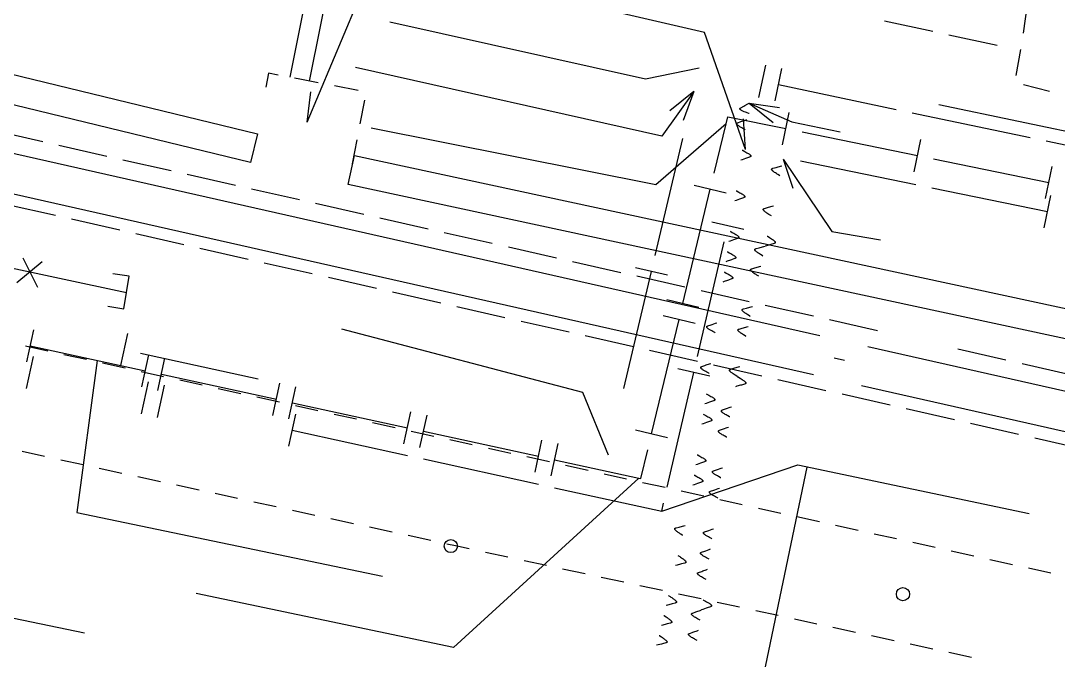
# Model space of a CAD drawing. Header units: metres. Extents: x 3206 to 3701, y 9896 to 11410.
# Drawn here: x 3438.6 to 3470.11, y 10823.97 to 10843.41 of the extents above; entities that cross this region are included whole.
import ezdxf

# ---------------------------------------------------------------- set-up
doc = ezdxf.new("R2010")
doc.units = ezdxf.units.M
for name, color, linetype in [('CURB', 7, 'Continuous'), ('ELECTR_CABLE', 7, 'Continuous'), ('ELECTR_CABLE_COMM', 7, 'Continuous'), ('GAS', 7, 'Continuous'), ('SEWER', 7, 'Continuous'), ('WATER_PIPELINE', 7, 'Continuous')]:
    doc.layers.add(name, color=color, linetype=linetype)

# ---------------------------------------------------------------- blocks, each defined once
blk = doc.blocks.new('МОЖЖЕВЕЛЬНИК_СКАЛЬНЫЙ')
blk.add_circle((0, 0), 0.2)

msp = doc.modelspace()

# ---------------------------------------------------------------- linework, layer by layer
at = {"layer": 'CURB'}
for points in [[(3439.426, 10833.37), (3438.742, 10833.521)], [(3440.598, 10833.111), (3439.914, 10833.262)], [(3441.769, 10832.852), (3441.086, 10833.003)], [(3442.941, 10832.593), (3442.258, 10832.744)], [(3444.113, 10832.334), (3443.429, 10832.485)], [(3445.285, 10832.075), (3444.601, 10832.226)], [(3446.457, 10831.816), (3445.773, 10831.967)], [(3447.629, 10831.557), (3446.945, 10831.708)], [(3448.8, 10831.298), (3448.117, 10831.449)], [(3449.972, 10831.039), (3449.289, 10831.19)], [(3451.144, 10830.78), (3450.461, 10830.931)], [(3452.316, 10830.521), (3451.632, 10830.672)], [(3438.642, 10830.325), (3439.326, 10830.176)], [(3453.488, 10830.261), (3453.124, 10830.342), (3452.804, 10830.413)], [(3439.815, 10830.069), (3440.499, 10829.92)], [(3454.659, 10830.001), (3453.976, 10830.153)], [(3440.987, 10829.814), (3441.671, 10829.665)], [(3455.831, 10829.741), (3455.147, 10829.893)], [(3442.16, 10829.559), (3442.844, 10829.41)], [(3457.003, 10829.481), (3456.319, 10829.632)], [(3458.174, 10829.221), (3457.491, 10829.372)], [(3443.333, 10829.303), (3444.017, 10829.155)], [(3459.346, 10828.96), (3458.662, 10829.112)], [(3444.505, 10829.048), (3445.189, 10828.899)], [(3445.678, 10828.793), (3446.362, 10828.644)], [(3460.517, 10828.7), (3459.834, 10828.852)], [(3446.851, 10828.538), (3447.535, 10828.389)], [(3461.689, 10828.44), (3461.006, 10828.592)], [(3448.023, 10828.282), (3448.707, 10828.133)], [(3462.861, 10828.18), (3462.177, 10828.332)], [(3449.196, 10828.027), (3449.88, 10827.878)], [(3464.032, 10827.92), (3463.349, 10828.071)], [(3465.204, 10827.66), (3464.52, 10827.811)], [(3450.369, 10827.772), (3451.053, 10827.623)], [(3451.541, 10827.516), (3451.809, 10827.458), (3452.226, 10827.368)], [(3466.375, 10827.399), (3465.692, 10827.551)], [(3452.714, 10827.262), (3453.399, 10827.114)], [(3467.547, 10827.139), (3466.864, 10827.291)], [(3453.887, 10827.009), (3454.572, 10826.861)], [(3468.719, 10826.879), (3468.035, 10827.031)], [(3455.06, 10826.755), (3455.745, 10826.607)], [(3469.89, 10826.619), (3469.207, 10826.771)], [(3456.233, 10826.502), (3456.918, 10826.354)], [(3457.407, 10826.248), (3458.091, 10826.1)], [(3458.58, 10825.995), (3459.264, 10825.847)], [(3459.753, 10825.741), (3460.437, 10825.593)], [(3460.926, 10825.487), (3461.61, 10825.34)], [(3462.099, 10825.234), (3462.783, 10825.086)], [(3463.272, 10824.98), (3463.956, 10824.832)], [(3464.445, 10824.727), (3465.129, 10824.579)], [(3465.618, 10824.473), (3466.302, 10824.325)], [(3466.791, 10824.22), (3467.475, 10824.072)]]:
    msp.add_lwpolyline(points, dxfattribs=at)
at = {"layer": 'ELECTR_CABLE'}
for points in [[(3460.73, 10840.592), (3460.715, 10840.597), (3460.667, 10840.615), (3460.646, 10840.622), (3460.613, 10840.634), (3460.578, 10840.648), (3460.554, 10840.658), (3460.53, 10840.668), (3460.513, 10840.676), (3460.497, 10840.685), (3460.486, 10840.69), (3460.478, 10840.695), (3460.471, 10840.7), (3460.468, 10840.702), (3460.465, 10840.705), (3460.46, 10840.709), (3460.457, 10840.712), (3460.455, 10840.714), (3460.452, 10840.717), (3460.45, 10840.719), (3460.448, 10840.723), (3460.447, 10840.725), (3460.446, 10840.726), (3460.446, 10840.728), (3460.445, 10840.73), (3460.445, 10840.731), (3460.444, 10840.733), (3460.444, 10840.735), (3460.444, 10840.737), (3460.444, 10840.737), (3460.445, 10840.739), (3460.445, 10840.74), (3460.445, 10840.741), (3460.446, 10840.742), (3460.446, 10840.743), (3460.447, 10840.745), (3460.448, 10840.747), (3460.449, 10840.748), (3460.449, 10840.749), (3460.45, 10840.75), (3460.451, 10840.752), (3460.453, 10840.753), (3460.454, 10840.754), (3460.456, 10840.756), (3460.458, 10840.757), (3460.461, 10840.759), (3460.465, 10840.762), (3460.468, 10840.764), (3460.475, 10840.768), (3460.563, 10840.816), (3460.592, 10840.832), (3460.688, 10840.884), (3460.726, 10840.904)], [(3460.726, 10840.904), (3462.024, 10840.339), (3463.49, 10840.036)], [(3460.726, 10840.904), (3461.451, 10840.315)], [(3460.726, 10840.904), (3461.651, 10840.774)], [(3460.607, 10840.098), (3460.594, 10840.106), (3460.549, 10840.13), (3460.529, 10840.141), (3460.499, 10840.158), (3460.466, 10840.177), (3460.444, 10840.191), (3460.422, 10840.204), (3460.407, 10840.215), (3460.392, 10840.226), (3460.382, 10840.233), (3460.375, 10840.24), (3460.369, 10840.246), (3460.366, 10840.248), (3460.363, 10840.251), (3460.359, 10840.256), (3460.357, 10840.259), (3460.355, 10840.262), (3460.353, 10840.265), (3460.351, 10840.268), (3460.35, 10840.271), (3460.349, 10840.274), (3460.348, 10840.275), (3460.348, 10840.277), (3460.348, 10840.279), (3460.348, 10840.28), (3460.348, 10840.282), (3460.348, 10840.284), (3460.348, 10840.286), (3460.348, 10840.287), (3460.349, 10840.288), (3460.349, 10840.289), (3460.35, 10840.29), (3460.35, 10840.291), (3460.351, 10840.292), (3460.352, 10840.294), (3460.353, 10840.295), (3460.354, 10840.296), (3460.355, 10840.297), (3460.356, 10840.298), (3460.358, 10840.299), (3460.359, 10840.3), (3460.36, 10840.301), (3460.363, 10840.303), (3460.365, 10840.304), (3460.368, 10840.306), (3460.372, 10840.308), (3460.376, 10840.309), (3460.384, 10840.312), (3460.477, 10840.346), (3460.509, 10840.356), (3460.612, 10840.393), (3460.653, 10840.407)], [(3460.516, 10839.481), (3460.53, 10839.474), (3460.575, 10839.449), (3460.595, 10839.438), (3460.625, 10839.421), (3460.658, 10839.402), (3460.68, 10839.389), (3460.701, 10839.375), (3460.717, 10839.365), (3460.732, 10839.353), (3460.741, 10839.346), (3460.748, 10839.34), (3460.755, 10839.334), (3460.757, 10839.331), (3460.76, 10839.328), (3460.764, 10839.323), (3460.767, 10839.32), (3460.769, 10839.317), (3460.771, 10839.314), (3460.772, 10839.312), (3460.774, 10839.308), (3460.775, 10839.306), (3460.775, 10839.304), (3460.775, 10839.302), (3460.776, 10839.301), (3460.776, 10839.299), (3460.776, 10839.297), (3460.776, 10839.296), (3460.775, 10839.294), (3460.775, 10839.293), (3460.775, 10839.292), (3460.774, 10839.291), (3460.774, 10839.29), (3460.773, 10839.288), (3460.773, 10839.287), (3460.772, 10839.286), (3460.77, 10839.284), (3460.769, 10839.283), (3460.768, 10839.282), (3460.767, 10839.281), (3460.766, 10839.28), (3460.765, 10839.279), (3460.763, 10839.278), (3460.761, 10839.276), (3460.759, 10839.275), (3460.756, 10839.274), (3460.751, 10839.272), (3460.747, 10839.27), (3460.74, 10839.268), (3460.646, 10839.234), (3460.615, 10839.223), (3460.511, 10839.187), (3460.471, 10839.172)], [(3461.763, 10839.207), (3463.24, 10837.007), (3464.715, 10836.752)], [(3461.763, 10839.207), (3462.057, 10838.32)], [(3461.657, 10838.701), (3461.644, 10838.709), (3461.601, 10838.736), (3461.581, 10838.749), (3461.552, 10838.767), (3461.521, 10838.788), (3461.499, 10838.803), (3461.479, 10838.818), (3461.464, 10838.83), (3461.449, 10838.842), (3461.441, 10838.849), (3461.434, 10838.856), (3461.428, 10838.863), (3461.425, 10838.865), (3461.423, 10838.868), (3461.419, 10838.874), (3461.416, 10838.877), (3461.415, 10838.88), (3461.413, 10838.883), (3461.412, 10838.886), (3461.41, 10838.89), (3461.41, 10838.892), (3461.409, 10838.894), (3461.409, 10838.895), (3461.409, 10838.897), (3461.409, 10838.898), (3461.409, 10838.9), (3461.409, 10838.902), (3461.41, 10838.904), (3461.41, 10838.905), (3461.41, 10838.906), (3461.411, 10838.907), (3461.411, 10838.908), (3461.412, 10838.909), (3461.413, 10838.91), (3461.414, 10838.912), (3461.415, 10838.913), (3461.416, 10838.914), (3461.417, 10838.915), (3461.418, 10838.916), (3461.42, 10838.917), (3461.421, 10838.918), (3461.422, 10838.919), (3461.425, 10838.92), (3461.427, 10838.921), (3461.43, 10838.923), (3461.435, 10838.924), (3461.439, 10838.926), (3461.447, 10838.928), (3461.542, 10838.956), (3461.574, 10838.965), (3461.68, 10838.995), (3461.721, 10839.007)], [(3460.334, 10838.246), (3460.347, 10838.239), (3460.392, 10838.215), (3460.412, 10838.204), (3460.442, 10838.187), (3460.475, 10838.168), (3460.498, 10838.154), (3460.519, 10838.14), (3460.534, 10838.13), (3460.55, 10838.119), (3460.559, 10838.111), (3460.566, 10838.105), (3460.573, 10838.099), (3460.575, 10838.096), (3460.578, 10838.094), (3460.582, 10838.089), (3460.585, 10838.085), (3460.587, 10838.083), (3460.588, 10838.08), (3460.59, 10838.077), (3460.592, 10838.073), (3460.592, 10838.071), (3460.593, 10838.069), (3460.593, 10838.068), (3460.593, 10838.066), (3460.594, 10838.065), (3460.594, 10838.063), (3460.593, 10838.061), (3460.593, 10838.059), (3460.593, 10838.058), (3460.593, 10838.057), (3460.592, 10838.056), (3460.592, 10838.055), (3460.591, 10838.054), (3460.59, 10838.053), (3460.589, 10838.051), (3460.588, 10838.049), (3460.587, 10838.048), (3460.586, 10838.048), (3460.585, 10838.047), (3460.584, 10838.045), (3460.582, 10838.044), (3460.581, 10838.044), (3460.579, 10838.042), (3460.577, 10838.041), (3460.573, 10838.039), (3460.569, 10838.037), (3460.565, 10838.036), (3460.557, 10838.033), (3460.464, 10837.999), (3460.433, 10837.988), (3460.329, 10837.952), (3460.288, 10837.938)], [(3461.401, 10837.48), (3461.388, 10837.488), (3461.344, 10837.515), (3461.325, 10837.527), (3461.296, 10837.546), (3461.264, 10837.567), (3461.243, 10837.582), (3461.222, 10837.597), (3461.208, 10837.608), (3461.193, 10837.62), (3461.184, 10837.628), (3461.177, 10837.635), (3461.171, 10837.641), (3461.169, 10837.644), (3461.167, 10837.647), (3461.163, 10837.652), (3461.16, 10837.656), (3461.159, 10837.658), (3461.157, 10837.661), (3461.155, 10837.664), (3461.154, 10837.668), (3461.153, 10837.671), (3461.153, 10837.672), (3461.153, 10837.674), (3461.153, 10837.675), (3461.153, 10837.677), (3461.153, 10837.679), (3461.153, 10837.681), (3461.153, 10837.683), (3461.154, 10837.683), (3461.154, 10837.684), (3461.155, 10837.685), (3461.155, 10837.686), (3461.156, 10837.688), (3461.157, 10837.689), (3461.158, 10837.69), (3461.159, 10837.692), (3461.16, 10837.693), (3461.161, 10837.694), (3461.162, 10837.694), (3461.164, 10837.696), (3461.165, 10837.696), (3461.166, 10837.697), (3461.169, 10837.699), (3461.171, 10837.7), (3461.174, 10837.701), (3461.179, 10837.703), (3461.183, 10837.704), (3461.191, 10837.706), (3461.286, 10837.734), (3461.318, 10837.743), (3461.424, 10837.773), (3461.465, 10837.785)], [(3460.152, 10837.012), (3460.165, 10837.005), (3460.21, 10836.98), (3460.23, 10836.969), (3460.26, 10836.952), (3460.293, 10836.933), (3460.316, 10836.919), (3460.337, 10836.906), (3460.352, 10836.895), (3460.368, 10836.884), (3460.377, 10836.877), (3460.384, 10836.87), (3460.39, 10836.864), (3460.393, 10836.862), (3460.396, 10836.859), (3460.4, 10836.854), (3460.403, 10836.851), (3460.404, 10836.848), (3460.406, 10836.845), (3460.408, 10836.842), (3460.409, 10836.839), (3460.41, 10836.836), (3460.411, 10836.835), (3460.411, 10836.833), (3460.411, 10836.832), (3460.411, 10836.83), (3460.411, 10836.828), (3460.411, 10836.826), (3460.411, 10836.824), (3460.411, 10836.824), (3460.41, 10836.822), (3460.41, 10836.821), (3460.41, 10836.82), (3460.409, 10836.819), (3460.408, 10836.818), (3460.407, 10836.817), (3460.406, 10836.815), (3460.405, 10836.814), (3460.404, 10836.813), (3460.403, 10836.812), (3460.402, 10836.811), (3460.4, 10836.81), (3460.399, 10836.809), (3460.396, 10836.807), (3460.394, 10836.806), (3460.391, 10836.804), (3460.387, 10836.803), (3460.383, 10836.801), (3460.375, 10836.798), (3460.282, 10836.765), (3460.25, 10836.754), (3460.147, 10836.717), (3460.106, 10836.703)], [(3461.273, 10836.869), (3461.286, 10836.861), (3461.329, 10836.834), (3461.348, 10836.822), (3461.377, 10836.803), (3461.409, 10836.782), (3461.431, 10836.767), (3461.451, 10836.752), (3461.466, 10836.741), (3461.48, 10836.729), (3461.489, 10836.721), (3461.496, 10836.714), (3461.502, 10836.708), (3461.505, 10836.705), (3461.507, 10836.702), (3461.511, 10836.697), (3461.513, 10836.693), (3461.515, 10836.691), (3461.517, 10836.688), (3461.518, 10836.685), (3461.519, 10836.681), (3461.52, 10836.678), (3461.52, 10836.677), (3461.521, 10836.675), (3461.521, 10836.674), (3461.521, 10836.672), (3461.521, 10836.67), (3461.521, 10836.668), (3461.52, 10836.666), (3461.52, 10836.666), (3461.519, 10836.665), (3461.519, 10836.664), (3461.518, 10836.663), (3461.518, 10836.661), (3461.517, 10836.66), (3461.516, 10836.659), (3461.514, 10836.657), (3461.513, 10836.656), (3461.512, 10836.655), (3461.511, 10836.654), (3461.51, 10836.653), (3461.509, 10836.653), (3461.507, 10836.652), (3461.504, 10836.65), (3461.502, 10836.649), (3461.499, 10836.648), (3461.495, 10836.646), (3461.491, 10836.645), (3461.483, 10836.643), (3461.387, 10836.615), (3461.356, 10836.606), (3461.25, 10836.576), (3461.209, 10836.564)], [(3460.061, 10836.394), (3460.074, 10836.387), (3460.119, 10836.363), (3460.139, 10836.352), (3460.169, 10836.335), (3460.202, 10836.316), (3460.224, 10836.302), (3460.246, 10836.289), (3460.261, 10836.278), (3460.276, 10836.267), (3460.286, 10836.26), (3460.293, 10836.253), (3460.299, 10836.247), (3460.302, 10836.244), (3460.305, 10836.242), (3460.309, 10836.237), (3460.311, 10836.233), (3460.313, 10836.231), (3460.315, 10836.228), (3460.317, 10836.225), (3460.318, 10836.221), (3460.319, 10836.219), (3460.32, 10836.217), (3460.32, 10836.216), (3460.32, 10836.214), (3460.32, 10836.213), (3460.32, 10836.211), (3460.32, 10836.209), (3460.32, 10836.207), (3460.32, 10836.206), (3460.319, 10836.205), (3460.319, 10836.204), (3460.318, 10836.203), (3460.318, 10836.202), (3460.317, 10836.201), (3460.316, 10836.199), (3460.315, 10836.198), (3460.314, 10836.196), (3460.313, 10836.196), (3460.312, 10836.195), (3460.31, 10836.193), (3460.309, 10836.192), (3460.308, 10836.192), (3460.305, 10836.19), (3460.303, 10836.189), (3460.3, 10836.187), (3460.296, 10836.185), (3460.292, 10836.184), (3460.284, 10836.181), (3460.191, 10836.147), (3460.159, 10836.136), (3460.056, 10836.1), (3460.015, 10836.086)], [(3461.145, 10836.258), (3461.132, 10836.266), (3461.088, 10836.294), (3461.069, 10836.306), (3461.04, 10836.324), (3461.008, 10836.346), (3460.987, 10836.36), (3460.966, 10836.375), (3460.952, 10836.387), (3460.937, 10836.399), (3460.928, 10836.407), (3460.921, 10836.413), (3460.915, 10836.42), (3460.913, 10836.423), (3460.91, 10836.426), (3460.906, 10836.431), (3460.904, 10836.434), (3460.902, 10836.437), (3460.901, 10836.44), (3460.899, 10836.443), (3460.898, 10836.447), (3460.897, 10836.449), (3460.897, 10836.451), (3460.897, 10836.452), (3460.897, 10836.454), (3460.896, 10836.455), (3460.897, 10836.457), (3460.897, 10836.459), (3460.897, 10836.461), (3460.898, 10836.462), (3460.898, 10836.463), (3460.898, 10836.464), (3460.899, 10836.465), (3460.9, 10836.466), (3460.9, 10836.467), (3460.901, 10836.469), (3460.903, 10836.47), (3460.904, 10836.471), (3460.905, 10836.472), (3460.906, 10836.473), (3460.907, 10836.474), (3460.909, 10836.475), (3460.91, 10836.476), (3460.913, 10836.477), (3460.915, 10836.478), (3460.918, 10836.48), (3460.923, 10836.481), (3460.927, 10836.483), (3460.934, 10836.485), (3461.03, 10836.513), (3461.062, 10836.522), (3461.167, 10836.552), (3461.209, 10836.564)], [(3459.97, 10835.777), (3459.983, 10835.77), (3460.028, 10835.745), (3460.048, 10835.734), (3460.078, 10835.718), (3460.111, 10835.698), (3460.133, 10835.685), (3460.155, 10835.671), (3460.17, 10835.661), (3460.185, 10835.649), (3460.194, 10835.642), (3460.202, 10835.636), (3460.208, 10835.63), (3460.211, 10835.627), (3460.214, 10835.624), (3460.218, 10835.619), (3460.22, 10835.616), (3460.222, 10835.613), (3460.224, 10835.611), (3460.226, 10835.608), (3460.227, 10835.604), (3460.228, 10835.602), (3460.229, 10835.6), (3460.229, 10835.599), (3460.229, 10835.597), (3460.229, 10835.596), (3460.229, 10835.593), (3460.229, 10835.592), (3460.229, 10835.59), (3460.229, 10835.589), (3460.228, 10835.588), (3460.228, 10835.587), (3460.227, 10835.586), (3460.227, 10835.585), (3460.226, 10835.583), (3460.225, 10835.582), (3460.224, 10835.58), (3460.223, 10835.579), (3460.222, 10835.578), (3460.221, 10835.577), (3460.219, 10835.576), (3460.218, 10835.575), (3460.217, 10835.574), (3460.214, 10835.573), (3460.212, 10835.571), (3460.209, 10835.57), (3460.205, 10835.568), (3460.201, 10835.566), (3460.193, 10835.564), (3460.099, 10835.53), (3460.068, 10835.519), (3459.965, 10835.483), (3459.924, 10835.468)], [(3461.017, 10835.648), (3461.004, 10835.656), (3460.96, 10835.683), (3460.941, 10835.695), (3460.912, 10835.714), (3460.88, 10835.735), (3460.859, 10835.75), (3460.838, 10835.765), (3460.823, 10835.776), (3460.809, 10835.788), (3460.8, 10835.796), (3460.793, 10835.803), (3460.787, 10835.809), (3460.785, 10835.812), (3460.782, 10835.815), (3460.778, 10835.82), (3460.776, 10835.824), (3460.774, 10835.826), (3460.773, 10835.829), (3460.771, 10835.832), (3460.77, 10835.836), (3460.769, 10835.838), (3460.769, 10835.84), (3460.769, 10835.842), (3460.768, 10835.843), (3460.768, 10835.845), (3460.769, 10835.847), (3460.769, 10835.848), (3460.769, 10835.85), (3460.769, 10835.851), (3460.77, 10835.852), (3460.77, 10835.853), (3460.771, 10835.854), (3460.772, 10835.855), (3460.772, 10835.857), (3460.773, 10835.858), (3460.775, 10835.86), (3460.776, 10835.861), (3460.777, 10835.861), (3460.778, 10835.862), (3460.779, 10835.863), (3460.781, 10835.864), (3460.782, 10835.865), (3460.785, 10835.867), (3460.787, 10835.868), (3460.79, 10835.869), (3460.794, 10835.871), (3460.798, 10835.872), (3460.806, 10835.874), (3460.902, 10835.902), (3460.934, 10835.911), (3461.039, 10835.941), (3461.081, 10835.953)], [(3460.76, 10834.426), (3460.748, 10834.434), (3460.704, 10834.461), (3460.685, 10834.474), (3460.656, 10834.492), (3460.624, 10834.513), (3460.603, 10834.528), (3460.582, 10834.543), (3460.567, 10834.555), (3460.553, 10834.567), (3460.544, 10834.574), (3460.537, 10834.581), (3460.531, 10834.588), (3460.529, 10834.59), (3460.526, 10834.593), (3460.522, 10834.599), (3460.52, 10834.602), (3460.518, 10834.605), (3460.517, 10834.608), (3460.515, 10834.611), (3460.514, 10834.615), (3460.513, 10834.617), (3460.513, 10834.619), (3460.512, 10834.62), (3460.512, 10834.622), (3460.512, 10834.623), (3460.512, 10834.625), (3460.513, 10834.627), (3460.513, 10834.629), (3460.513, 10834.63), (3460.514, 10834.631), (3460.514, 10834.632), (3460.515, 10834.633), (3460.515, 10834.634), (3460.516, 10834.635), (3460.517, 10834.637), (3460.519, 10834.638), (3460.52, 10834.639), (3460.521, 10834.64), (3460.522, 10834.641), (3460.523, 10834.642), (3460.525, 10834.643), (3460.526, 10834.644), (3460.529, 10834.645), (3460.531, 10834.646), (3460.534, 10834.648), (3460.538, 10834.649), (3460.542, 10834.651), (3460.55, 10834.653), (3460.646, 10834.681), (3460.678, 10834.69), (3460.783, 10834.72), (3460.824, 10834.732)], [(3459.696, 10833.925), (3459.683, 10833.932), (3459.638, 10833.957), (3459.618, 10833.968), (3459.588, 10833.985), (3459.555, 10834.004), (3459.533, 10834.017), (3459.511, 10834.031), (3459.496, 10834.042), (3459.481, 10834.053), (3459.472, 10834.06), (3459.464, 10834.067), (3459.458, 10834.073), (3459.455, 10834.075), (3459.453, 10834.078), (3459.448, 10834.083), (3459.446, 10834.086), (3459.444, 10834.089), (3459.442, 10834.092), (3459.44, 10834.095), (3459.439, 10834.098), (3459.438, 10834.101), (3459.438, 10834.102), (3459.437, 10834.104), (3459.437, 10834.105), (3459.437, 10834.107), (3459.437, 10834.109), (3459.437, 10834.111), (3459.437, 10834.113), (3459.437, 10834.113), (3459.438, 10834.115), (3459.438, 10834.116), (3459.439, 10834.117), (3459.439, 10834.118), (3459.44, 10834.119), (3459.441, 10834.12), (3459.442, 10834.122), (3459.443, 10834.123), (3459.444, 10834.124), (3459.445, 10834.125), (3459.447, 10834.126), (3459.448, 10834.127), (3459.449, 10834.128), (3459.452, 10834.13), (3459.454, 10834.131), (3459.457, 10834.132), (3459.461, 10834.134), (3459.465, 10834.136), (3459.473, 10834.139), (3459.567, 10834.172), (3459.598, 10834.183), (3459.701, 10834.22), (3459.742, 10834.234)], [(3460.632, 10833.816), (3460.619, 10833.824), (3460.576, 10833.851), (3460.557, 10833.863), (3460.528, 10833.882), (3460.496, 10833.903), (3460.474, 10833.918), (3460.454, 10833.932), (3460.439, 10833.944), (3460.425, 10833.956), (3460.416, 10833.964), (3460.409, 10833.971), (3460.403, 10833.977), (3460.401, 10833.98), (3460.398, 10833.983), (3460.394, 10833.988), (3460.392, 10833.991), (3460.39, 10833.994), (3460.388, 10833.997), (3460.387, 10834), (3460.386, 10834.004), (3460.385, 10834.006), (3460.385, 10834.008), (3460.384, 10834.009), (3460.384, 10834.011), (3460.384, 10834.012), (3460.384, 10834.015), (3460.385, 10834.016), (3460.385, 10834.018), (3460.385, 10834.019), (3460.386, 10834.02), (3460.386, 10834.021), (3460.387, 10834.022), (3460.387, 10834.023), (3460.388, 10834.025), (3460.389, 10834.026), (3460.391, 10834.027), (3460.392, 10834.028), (3460.393, 10834.029), (3460.394, 10834.03), (3460.395, 10834.031), (3460.396, 10834.032), (3460.398, 10834.033), (3460.401, 10834.034), (3460.403, 10834.035), (3460.406, 10834.037), (3460.41, 10834.039), (3460.414, 10834.04), (3460.422, 10834.042), (3460.518, 10834.07), (3460.549, 10834.079), (3460.655, 10834.109), (3460.696, 10834.121)], [(3459.514, 10832.691), (3459.501, 10832.698), (3459.456, 10832.722), (3459.436, 10832.733), (3459.406, 10832.75), (3459.373, 10832.769), (3459.35, 10832.783), (3459.329, 10832.796), (3459.314, 10832.807), (3459.299, 10832.818), (3459.289, 10832.825), (3459.282, 10832.832), (3459.276, 10832.838), (3459.273, 10832.841), (3459.27, 10832.843), (3459.266, 10832.848), (3459.263, 10832.852), (3459.262, 10832.854), (3459.26, 10832.857), (3459.258, 10832.86), (3459.257, 10832.864), (3459.256, 10832.866), (3459.255, 10832.868), (3459.255, 10832.869), (3459.255, 10832.871), (3459.255, 10832.872), (3459.255, 10832.874), (3459.255, 10832.876), (3459.255, 10832.878), (3459.255, 10832.879), (3459.256, 10832.88), (3459.256, 10832.881), (3459.257, 10832.882), (3459.257, 10832.883), (3459.258, 10832.884), (3459.259, 10832.886), (3459.26, 10832.887), (3459.261, 10832.889), (3459.262, 10832.889), (3459.263, 10832.89), (3459.265, 10832.892), (3459.266, 10832.893), (3459.267, 10832.893), (3459.27, 10832.895), (3459.272, 10832.896), (3459.275, 10832.898), (3459.279, 10832.9), (3459.283, 10832.901), (3459.291, 10832.904), (3459.384, 10832.938), (3459.416, 10832.949), (3459.519, 10832.985), (3459.56, 10832.999)], [(3460.376, 10832.594), (3460.363, 10832.602), (3460.32, 10832.629), (3460.301, 10832.642), (3460.272, 10832.66), (3460.24, 10832.681), (3460.218, 10832.696), (3460.198, 10832.711), (3460.183, 10832.722), (3460.169, 10832.735), (3460.16, 10832.742), (3460.153, 10832.749), (3460.147, 10832.756), (3460.144, 10832.758), (3460.142, 10832.761), (3460.138, 10832.766), (3460.136, 10832.77), (3460.134, 10832.773), (3460.132, 10832.776), (3460.131, 10832.779), (3460.129, 10832.782), (3460.129, 10832.785), (3460.128, 10832.786), (3460.128, 10832.788), (3460.128, 10832.79), (3460.128, 10832.791), (3460.128, 10832.793), (3460.128, 10832.795), (3460.129, 10832.797), (3460.129, 10832.798), (3460.129, 10832.799), (3460.13, 10832.8), (3460.13, 10832.801), (3460.131, 10832.802), (3460.132, 10832.803), (3460.133, 10832.804), (3460.134, 10832.806), (3460.136, 10832.807), (3460.136, 10832.808), (3460.138, 10832.809), (3460.139, 10832.81), (3460.14, 10832.811), (3460.142, 10832.811), (3460.144, 10832.813), (3460.146, 10832.814), (3460.15, 10832.815), (3460.154, 10832.817), (3460.158, 10832.818), (3460.166, 10832.821), (3460.262, 10832.849), (3460.293, 10832.858), (3460.399, 10832.888), (3460.44, 10832.899)], [(3460.376, 10832.594), (3460.389, 10832.586), (3460.433, 10832.559), (3460.452, 10832.547), (3460.481, 10832.528), (3460.513, 10832.507), (3460.534, 10832.492), (3460.555, 10832.477), (3460.569, 10832.466), (3460.584, 10832.454), (3460.593, 10832.446), (3460.6, 10832.439), (3460.606, 10832.433), (3460.608, 10832.43), (3460.61, 10832.427), (3460.614, 10832.422), (3460.617, 10832.418), (3460.618, 10832.416), (3460.62, 10832.413), (3460.622, 10832.41), (3460.623, 10832.406), (3460.624, 10832.403), (3460.624, 10832.402), (3460.624, 10832.4), (3460.624, 10832.399), (3460.624, 10832.397), (3460.624, 10832.395), (3460.624, 10832.393), (3460.624, 10832.391), (3460.623, 10832.391), (3460.623, 10832.39), (3460.622, 10832.389), (3460.622, 10832.388), (3460.621, 10832.386), (3460.62, 10832.385), (3460.619, 10832.384), (3460.618, 10832.382), (3460.617, 10832.381), (3460.616, 10832.38), (3460.615, 10832.379), (3460.613, 10832.378), (3460.612, 10832.378), (3460.611, 10832.377), (3460.608, 10832.375), (3460.606, 10832.374), (3460.603, 10832.373), (3460.598, 10832.371), (3460.594, 10832.37), (3460.586, 10832.368), (3460.491, 10832.34), (3460.459, 10832.331), (3460.353, 10832.301), (3460.312, 10832.289)], [(3459.423, 10832.073), (3459.437, 10832.066), (3459.481, 10832.041), (3459.501, 10832.03), (3459.532, 10832.014), (3459.565, 10831.994), (3459.587, 10831.981), (3459.608, 10831.967), (3459.624, 10831.957), (3459.639, 10831.946), (3459.648, 10831.938), (3459.655, 10831.932), (3459.662, 10831.926), (3459.664, 10831.923), (3459.667, 10831.921), (3459.671, 10831.916), (3459.674, 10831.912), (3459.676, 10831.91), (3459.678, 10831.907), (3459.679, 10831.904), (3459.681, 10831.9), (3459.682, 10831.898), (3459.682, 10831.896), (3459.682, 10831.895), (3459.683, 10831.893), (3459.683, 10831.892), (3459.683, 10831.89), (3459.683, 10831.888), (3459.682, 10831.886), (3459.682, 10831.885), (3459.682, 10831.884), (3459.681, 10831.883), (3459.681, 10831.882), (3459.68, 10831.881), (3459.679, 10831.879), (3459.679, 10831.878), (3459.677, 10831.876), (3459.676, 10831.875), (3459.675, 10831.874), (3459.674, 10831.873), (3459.673, 10831.872), (3459.672, 10831.871), (3459.67, 10831.87), (3459.668, 10831.869), (3459.666, 10831.868), (3459.663, 10831.866), (3459.658, 10831.864), (3459.654, 10831.862), (3459.647, 10831.86), (3459.553, 10831.826), (3459.522, 10831.815), (3459.418, 10831.779), (3459.378, 10831.765)], [(3460.14, 10831.369), (3460.127, 10831.376), (3460.082, 10831.401), (3460.062, 10831.412), (3460.032, 10831.429), (3459.999, 10831.448), (3459.976, 10831.461), (3459.955, 10831.475), (3459.94, 10831.485), (3459.924, 10831.497), (3459.915, 10831.504), (3459.908, 10831.51), (3459.901, 10831.516), (3459.899, 10831.519), (3459.896, 10831.522), (3459.892, 10831.527), (3459.889, 10831.53), (3459.887, 10831.533), (3459.886, 10831.536), (3459.884, 10831.538), (3459.882, 10831.542), (3459.882, 10831.544), (3459.881, 10831.546), (3459.881, 10831.547), (3459.881, 10831.549), (3459.88, 10831.551), (3459.88, 10831.553), (3459.881, 10831.554), (3459.881, 10831.556), (3459.881, 10831.557), (3459.881, 10831.558), (3459.882, 10831.559), (3459.882, 10831.56), (3459.883, 10831.561), (3459.884, 10831.563), (3459.885, 10831.564), (3459.886, 10831.566), (3459.887, 10831.567), (3459.888, 10831.568), (3459.889, 10831.569), (3459.89, 10831.57), (3459.892, 10831.571), (3459.893, 10831.572), (3459.895, 10831.573), (3459.897, 10831.575), (3459.901, 10831.576), (3459.905, 10831.578), (3459.909, 10831.58), (3459.917, 10831.582), (3460.01, 10831.616), (3460.041, 10831.627), (3460.145, 10831.664), (3460.185, 10831.678)], [(3459.332, 10831.456), (3459.345, 10831.449), (3459.39, 10831.424), (3459.41, 10831.413), (3459.44, 10831.396), (3459.473, 10831.377), (3459.496, 10831.364), (3459.517, 10831.35), (3459.533, 10831.34), (3459.548, 10831.328), (3459.557, 10831.321), (3459.564, 10831.315), (3459.571, 10831.309), (3459.573, 10831.306), (3459.576, 10831.303), (3459.58, 10831.298), (3459.583, 10831.295), (3459.585, 10831.292), (3459.586, 10831.289), (3459.588, 10831.286), (3459.59, 10831.283), (3459.59, 10831.28), (3459.591, 10831.279), (3459.591, 10831.277), (3459.591, 10831.276), (3459.592, 10831.274), (3459.592, 10831.272), (3459.591, 10831.27), (3459.591, 10831.268), (3459.591, 10831.268), (3459.591, 10831.267), (3459.59, 10831.266), (3459.59, 10831.264), (3459.589, 10831.263), (3459.588, 10831.262), (3459.587, 10831.261), (3459.586, 10831.259), (3459.585, 10831.258), (3459.584, 10831.257), (3459.583, 10831.256), (3459.582, 10831.255), (3459.581, 10831.254), (3459.579, 10831.253), (3459.577, 10831.251), (3459.575, 10831.25), (3459.571, 10831.249), (3459.567, 10831.247), (3459.563, 10831.245), (3459.556, 10831.242), (3459.462, 10831.209), (3459.431, 10831.198), (3459.327, 10831.161), (3459.287, 10831.147)], [(3460.05, 10830.752), (3460.036, 10830.759), (3459.991, 10830.783), (3459.971, 10830.794), (3459.941, 10830.811), (3459.908, 10830.83), (3459.886, 10830.844), (3459.864, 10830.858), (3459.849, 10830.868), (3459.834, 10830.879), (3459.825, 10830.886), (3459.817, 10830.893), (3459.811, 10830.899), (3459.808, 10830.902), (3459.806, 10830.904), (3459.801, 10830.909), (3459.799, 10830.913), (3459.797, 10830.915), (3459.795, 10830.918), (3459.793, 10830.921), (3459.792, 10830.925), (3459.791, 10830.927), (3459.791, 10830.929), (3459.79, 10830.93), (3459.79, 10830.932), (3459.79, 10830.933), (3459.79, 10830.935), (3459.79, 10830.937), (3459.79, 10830.939), (3459.79, 10830.94), (3459.791, 10830.941), (3459.791, 10830.942), (3459.792, 10830.943), (3459.792, 10830.944), (3459.793, 10830.945), (3459.794, 10830.947), (3459.795, 10830.948), (3459.796, 10830.95), (3459.797, 10830.95), (3459.798, 10830.951), (3459.8, 10830.953), (3459.801, 10830.954), (3459.802, 10830.954), (3459.805, 10830.956), (3459.807, 10830.957), (3459.81, 10830.959), (3459.814, 10830.961), (3459.818, 10830.962), (3459.826, 10830.965), (3459.92, 10830.999), (3459.951, 10831.01), (3460.054, 10831.046), (3460.095, 10831.06)], [(3459.15, 10830.221), (3459.163, 10830.214), (3459.208, 10830.19), (3459.228, 10830.179), (3459.258, 10830.162), (3459.291, 10830.142), (3459.314, 10830.129), (3459.335, 10830.115), (3459.35, 10830.105), (3459.366, 10830.094), (3459.375, 10830.086), (3459.382, 10830.08), (3459.389, 10830.074), (3459.391, 10830.071), (3459.394, 10830.069), (3459.398, 10830.064), (3459.401, 10830.06), (3459.402, 10830.058), (3459.404, 10830.055), (3459.406, 10830.052), (3459.407, 10830.048), (3459.408, 10830.046), (3459.409, 10830.044), (3459.409, 10830.043), (3459.409, 10830.041), (3459.409, 10830.04), (3459.409, 10830.038), (3459.409, 10830.036), (3459.409, 10830.034), (3459.409, 10830.033), (3459.408, 10830.032), (3459.408, 10830.031), (3459.408, 10830.03), (3459.407, 10830.029), (3459.406, 10830.027), (3459.405, 10830.026), (3459.404, 10830.024), (3459.403, 10830.023), (3459.402, 10830.022), (3459.401, 10830.021), (3459.4, 10830.02), (3459.398, 10830.019), (3459.397, 10830.018), (3459.394, 10830.017), (3459.392, 10830.016), (3459.389, 10830.014), (3459.385, 10830.012), (3459.381, 10830.011), (3459.373, 10830.008), (3459.28, 10829.974), (3459.248, 10829.963), (3459.145, 10829.927), (3459.104, 10829.913)], [(3459.868, 10829.517), (3459.855, 10829.524), (3459.81, 10829.549), (3459.79, 10829.56), (3459.76, 10829.577), (3459.727, 10829.596), (3459.704, 10829.609), (3459.683, 10829.623), (3459.668, 10829.633), (3459.652, 10829.645), (3459.643, 10829.652), (3459.636, 10829.658), (3459.629, 10829.664), (3459.627, 10829.667), (3459.624, 10829.669), (3459.62, 10829.674), (3459.617, 10829.678), (3459.616, 10829.68), (3459.614, 10829.683), (3459.612, 10829.686), (3459.611, 10829.69), (3459.61, 10829.692), (3459.609, 10829.694), (3459.609, 10829.695), (3459.609, 10829.697), (3459.609, 10829.698), (3459.609, 10829.7), (3459.609, 10829.702), (3459.609, 10829.704), (3459.609, 10829.705), (3459.61, 10829.706), (3459.61, 10829.707), (3459.61, 10829.708), (3459.611, 10829.709), (3459.612, 10829.711), (3459.613, 10829.712), (3459.614, 10829.714), (3459.615, 10829.715), (3459.616, 10829.716), (3459.617, 10829.717), (3459.618, 10829.718), (3459.62, 10829.719), (3459.621, 10829.72), (3459.624, 10829.721), (3459.626, 10829.722), (3459.629, 10829.724), (3459.633, 10829.726), (3459.637, 10829.728), (3459.645, 10829.73), (3459.738, 10829.764), (3459.769, 10829.775), (3459.873, 10829.811), (3459.914, 10829.826)], [(3459.059, 10829.604), (3459.072, 10829.597), (3459.117, 10829.572), (3459.137, 10829.561), (3459.167, 10829.544), (3459.2, 10829.525), (3459.223, 10829.512), (3459.244, 10829.498), (3459.259, 10829.488), (3459.274, 10829.476), (3459.284, 10829.469), (3459.291, 10829.463), (3459.297, 10829.457), (3459.3, 10829.454), (3459.303, 10829.451), (3459.307, 10829.446), (3459.31, 10829.443), (3459.311, 10829.44), (3459.313, 10829.437), (3459.315, 10829.434), (3459.316, 10829.431), (3459.317, 10829.429), (3459.318, 10829.427), (3459.318, 10829.425), (3459.318, 10829.424), (3459.318, 10829.422), (3459.318, 10829.42), (3459.318, 10829.418), (3459.318, 10829.416), (3459.318, 10829.416), (3459.317, 10829.415), (3459.317, 10829.414), (3459.316, 10829.413), (3459.316, 10829.411), (3459.315, 10829.41), (3459.314, 10829.409), (3459.313, 10829.407), (3459.312, 10829.406), (3459.311, 10829.405), (3459.31, 10829.404), (3459.308, 10829.403), (3459.307, 10829.402), (3459.306, 10829.401), (3459.303, 10829.399), (3459.301, 10829.398), (3459.298, 10829.397), (3459.294, 10829.395), (3459.29, 10829.393), (3459.282, 10829.39), (3459.189, 10829.357), (3459.157, 10829.346), (3459.054, 10829.31), (3459.013, 10829.295)], [(3459.778, 10828.9), (3459.764, 10828.907), (3459.719, 10828.931), (3459.699, 10828.942), (3459.669, 10828.959), (3459.636, 10828.978), (3459.614, 10828.992), (3459.592, 10829.005), (3459.577, 10829.016), (3459.562, 10829.027), (3459.553, 10829.034), (3459.545, 10829.041), (3459.539, 10829.047), (3459.536, 10829.049), (3459.534, 10829.052), (3459.529, 10829.057), (3459.527, 10829.06), (3459.525, 10829.063), (3459.523, 10829.066), (3459.521, 10829.069), (3459.52, 10829.072), (3459.519, 10829.075), (3459.519, 10829.076), (3459.518, 10829.078), (3459.518, 10829.08), (3459.518, 10829.081), (3459.518, 10829.083), (3459.518, 10829.085), (3459.518, 10829.087), (3459.519, 10829.088), (3459.519, 10829.089), (3459.519, 10829.09), (3459.52, 10829.091), (3459.52, 10829.092), (3459.521, 10829.093), (3459.522, 10829.095), (3459.523, 10829.096), (3459.524, 10829.097), (3459.525, 10829.098), (3459.526, 10829.099), (3459.528, 10829.1), (3459.529, 10829.101), (3459.53, 10829.102), (3459.533, 10829.104), (3459.535, 10829.105), (3459.538, 10829.107), (3459.542, 10829.109), (3459.546, 10829.11), (3459.554, 10829.113), (3459.648, 10829.147), (3459.679, 10829.158), (3459.782, 10829.194), (3459.823, 10829.208)], [(3458.708, 10827.767), (3458.695, 10827.775), (3458.653, 10827.804), (3458.634, 10827.816), (3458.605, 10827.836), (3458.574, 10827.858), (3458.553, 10827.873), (3458.533, 10827.888), (3458.518, 10827.9), (3458.504, 10827.913), (3458.496, 10827.921), (3458.489, 10827.928), (3458.483, 10827.934), (3458.48, 10827.937), (3458.478, 10827.94), (3458.474, 10827.945), (3458.472, 10827.949), (3458.47, 10827.952), (3458.469, 10827.955), (3458.467, 10827.958), (3458.466, 10827.962), (3458.466, 10827.964), (3458.465, 10827.966), (3458.465, 10827.967), (3458.465, 10827.969), (3458.465, 10827.97), (3458.465, 10827.972), (3458.465, 10827.974), (3458.466, 10827.976), (3458.466, 10827.977), (3458.467, 10827.978), (3458.467, 10827.979), (3458.468, 10827.98), (3458.468, 10827.981), (3458.469, 10827.982), (3458.47, 10827.983), (3458.472, 10827.985), (3458.473, 10827.986), (3458.474, 10827.987), (3458.475, 10827.988), (3458.476, 10827.989), (3458.478, 10827.99), (3458.479, 10827.99), (3458.482, 10827.992), (3458.484, 10827.993), (3458.487, 10827.994), (3458.492, 10827.996), (3458.496, 10827.997), (3458.504, 10827.999), (3458.6, 10828.024), (3458.632, 10828.032), (3458.738, 10828.06), (3458.78, 10828.07)], [(3459.596, 10827.665), (3459.583, 10827.672), (3459.538, 10827.697), (3459.518, 10827.708), (3459.488, 10827.724), (3459.455, 10827.744), (3459.433, 10827.757), (3459.411, 10827.771), (3459.396, 10827.781), (3459.381, 10827.792), (3459.371, 10827.8), (3459.364, 10827.806), (3459.358, 10827.812), (3459.355, 10827.815), (3459.352, 10827.817), (3459.348, 10827.822), (3459.345, 10827.826), (3459.344, 10827.828), (3459.342, 10827.831), (3459.34, 10827.834), (3459.339, 10827.838), (3459.338, 10827.84), (3459.337, 10827.842), (3459.337, 10827.843), (3459.337, 10827.845), (3459.337, 10827.846), (3459.337, 10827.848), (3459.337, 10827.85), (3459.337, 10827.852), (3459.337, 10827.853), (3459.338, 10827.854), (3459.338, 10827.855), (3459.338, 10827.856), (3459.339, 10827.857), (3459.34, 10827.859), (3459.341, 10827.86), (3459.342, 10827.862), (3459.343, 10827.863), (3459.344, 10827.864), (3459.345, 10827.865), (3459.346, 10827.866), (3459.348, 10827.867), (3459.349, 10827.867), (3459.352, 10827.869), (3459.354, 10827.87), (3459.357, 10827.872), (3459.361, 10827.874), (3459.365, 10827.875), (3459.373, 10827.878), (3459.466, 10827.912), (3459.498, 10827.923), (3459.601, 10827.959), (3459.642, 10827.973)], [(3459.506, 10827.047), (3459.492, 10827.055), (3459.447, 10827.079), (3459.427, 10827.09), (3459.397, 10827.107), (3459.364, 10827.126), (3459.342, 10827.14), (3459.32, 10827.153), (3459.305, 10827.164), (3459.29, 10827.175), (3459.281, 10827.182), (3459.273, 10827.189), (3459.267, 10827.195), (3459.264, 10827.197), (3459.262, 10827.2), (3459.257, 10827.205), (3459.255, 10827.208), (3459.253, 10827.211), (3459.251, 10827.214), (3459.25, 10827.217), (3459.248, 10827.22), (3459.247, 10827.223), (3459.247, 10827.224), (3459.246, 10827.226), (3459.246, 10827.227), (3459.246, 10827.229), (3459.246, 10827.231), (3459.246, 10827.233), (3459.246, 10827.235), (3459.247, 10827.235), (3459.247, 10827.237), (3459.247, 10827.238), (3459.248, 10827.239), (3459.248, 10827.24), (3459.249, 10827.241), (3459.25, 10827.243), (3459.251, 10827.244), (3459.253, 10827.245), (3459.253, 10827.246), (3459.254, 10827.247), (3459.256, 10827.248), (3459.257, 10827.249), (3459.258, 10827.25), (3459.261, 10827.252), (3459.263, 10827.253), (3459.266, 10827.255), (3459.27, 10827.256), (3459.274, 10827.258), (3459.282, 10827.261), (3459.376, 10827.295), (3459.407, 10827.305), (3459.51, 10827.342), (3459.551, 10827.356)], [(3458.564, 10827.16), (3458.577, 10827.151), (3458.619, 10827.123), (3458.638, 10827.11), (3458.667, 10827.091), (3458.698, 10827.069), (3458.719, 10827.054), (3458.739, 10827.038), (3458.754, 10827.027), (3458.768, 10827.014), (3458.776, 10827.006), (3458.783, 10826.999), (3458.789, 10826.992), (3458.791, 10826.99), (3458.794, 10826.987), (3458.798, 10826.981), (3458.8, 10826.978), (3458.801, 10826.975), (3458.803, 10826.972), (3458.804, 10826.969), (3458.806, 10826.965), (3458.806, 10826.963), (3458.807, 10826.961), (3458.807, 10826.959), (3458.807, 10826.958), (3458.807, 10826.956), (3458.807, 10826.954), (3458.806, 10826.953), (3458.806, 10826.951), (3458.806, 10826.95), (3458.805, 10826.949), (3458.805, 10826.948), (3458.804, 10826.947), (3458.803, 10826.946), (3458.803, 10826.944), (3458.802, 10826.943), (3458.8, 10826.942), (3458.799, 10826.941), (3458.798, 10826.94), (3458.797, 10826.939), (3458.795, 10826.938), (3458.794, 10826.937), (3458.793, 10826.936), (3458.79, 10826.935), (3458.788, 10826.934), (3458.785, 10826.933), (3458.78, 10826.931), (3458.776, 10826.93), (3458.768, 10826.928), (3458.672, 10826.902), (3458.64, 10826.894), (3458.534, 10826.867), (3458.492, 10826.856)], [(3459.415, 10826.43), (3459.402, 10826.437), (3459.357, 10826.462), (3459.337, 10826.473), (3459.307, 10826.49), (3459.274, 10826.509), (3459.251, 10826.522), (3459.23, 10826.536), (3459.214, 10826.546), (3459.199, 10826.558), (3459.19, 10826.565), (3459.183, 10826.571), (3459.176, 10826.577), (3459.174, 10826.58), (3459.171, 10826.583), (3459.167, 10826.588), (3459.164, 10826.591), (3459.162, 10826.594), (3459.161, 10826.596), (3459.159, 10826.599), (3459.157, 10826.603), (3459.157, 10826.605), (3459.156, 10826.607), (3459.156, 10826.608), (3459.155, 10826.61), (3459.155, 10826.611), (3459.155, 10826.614), (3459.155, 10826.615), (3459.156, 10826.617), (3459.156, 10826.618), (3459.156, 10826.619), (3459.157, 10826.62), (3459.157, 10826.621), (3459.158, 10826.622), (3459.159, 10826.624), (3459.159, 10826.625), (3459.161, 10826.627), (3459.162, 10826.628), (3459.163, 10826.629), (3459.164, 10826.63), (3459.165, 10826.631), (3459.166, 10826.632), (3459.168, 10826.633), (3459.17, 10826.634), (3459.172, 10826.636), (3459.176, 10826.637), (3459.18, 10826.639), (3459.184, 10826.641), (3459.191, 10826.643), (3459.285, 10826.677), (3459.316, 10826.688), (3459.42, 10826.725), (3459.46, 10826.739)], [(3458.276, 10825.945), (3458.289, 10825.937), (3458.331, 10825.909), (3458.35, 10825.896), (3458.379, 10825.877), (3458.41, 10825.855), (3458.431, 10825.839), (3458.451, 10825.824), (3458.466, 10825.812), (3458.48, 10825.8), (3458.488, 10825.792), (3458.495, 10825.785), (3458.501, 10825.778), (3458.503, 10825.775), (3458.506, 10825.772), (3458.51, 10825.767), (3458.512, 10825.763), (3458.514, 10825.761), (3458.515, 10825.757), (3458.516, 10825.754), (3458.518, 10825.751), (3458.518, 10825.748), (3458.519, 10825.747), (3458.519, 10825.745), (3458.519, 10825.743), (3458.519, 10825.742), (3458.519, 10825.74), (3458.518, 10825.738), (3458.518, 10825.736), (3458.518, 10825.736), (3458.517, 10825.734), (3458.517, 10825.734), (3458.516, 10825.732), (3458.516, 10825.731), (3458.515, 10825.73), (3458.514, 10825.729), (3458.512, 10825.727), (3458.511, 10825.726), (3458.51, 10825.726), (3458.509, 10825.725), (3458.507, 10825.724), (3458.506, 10825.723), (3458.505, 10825.722), (3458.502, 10825.721), (3458.5, 10825.72), (3458.497, 10825.718), (3458.492, 10825.717), (3458.488, 10825.716), (3458.48, 10825.713), (3458.384, 10825.688), (3458.352, 10825.68), (3458.246, 10825.653), (3458.204, 10825.642)], [(3459.324, 10825.813), (3459.338, 10825.805), (3459.383, 10825.781), (3459.403, 10825.77), (3459.433, 10825.753), (3459.466, 10825.734), (3459.488, 10825.72), (3459.51, 10825.707), (3459.525, 10825.696), (3459.54, 10825.685), (3459.549, 10825.678), (3459.557, 10825.671), (3459.563, 10825.666), (3459.566, 10825.663), (3459.568, 10825.66), (3459.573, 10825.655), (3459.575, 10825.652), (3459.577, 10825.649), (3459.579, 10825.646), (3459.581, 10825.643), (3459.582, 10825.64), (3459.583, 10825.637), (3459.583, 10825.636), (3459.584, 10825.634), (3459.584, 10825.633), (3459.584, 10825.631), (3459.584, 10825.629), (3459.584, 10825.627), (3459.584, 10825.625), (3459.583, 10825.625), (3459.583, 10825.623), (3459.583, 10825.622), (3459.582, 10825.621), (3459.582, 10825.62), (3459.581, 10825.619), (3459.58, 10825.618), (3459.579, 10825.616), (3459.578, 10825.615), (3459.577, 10825.614), (3459.576, 10825.613), (3459.574, 10825.612), (3459.573, 10825.611), (3459.572, 10825.61), (3459.569, 10825.608), (3459.567, 10825.607), (3459.564, 10825.606), (3459.56, 10825.604), (3459.556, 10825.602), (3459.548, 10825.599), (3459.454, 10825.566), (3459.423, 10825.555), (3459.32, 10825.518), (3459.279, 10825.504)], [(3458.132, 10825.338), (3458.145, 10825.33), (3458.187, 10825.302), (3458.206, 10825.289), (3458.235, 10825.27), (3458.266, 10825.248), (3458.287, 10825.232), (3458.307, 10825.217), (3458.322, 10825.205), (3458.336, 10825.192), (3458.344, 10825.184), (3458.351, 10825.177), (3458.357, 10825.171), (3458.359, 10825.168), (3458.362, 10825.165), (3458.366, 10825.16), (3458.368, 10825.156), (3458.37, 10825.153), (3458.371, 10825.15), (3458.372, 10825.147), (3458.374, 10825.144), (3458.374, 10825.141), (3458.375, 10825.14), (3458.375, 10825.138), (3458.375, 10825.136), (3458.375, 10825.135), (3458.375, 10825.133), (3458.374, 10825.131), (3458.374, 10825.129), (3458.374, 10825.128), (3458.373, 10825.127), (3458.373, 10825.126), (3458.372, 10825.125), (3458.372, 10825.124), (3458.371, 10825.123), (3458.37, 10825.122), (3458.368, 10825.12), (3458.367, 10825.119), (3458.366, 10825.118), (3458.365, 10825.117), (3458.363, 10825.116), (3458.362, 10825.116), (3458.361, 10825.115), (3458.358, 10825.113), (3458.356, 10825.112), (3458.353, 10825.111), (3458.348, 10825.11), (3458.344, 10825.108), (3458.336, 10825.106), (3458.24, 10825.081), (3458.208, 10825.073), (3458.102, 10825.045), (3458.06, 10825.035)], [(3459.234, 10825.195), (3459.22, 10825.203), (3459.175, 10825.227), (3459.155, 10825.238), (3459.125, 10825.255), (3459.092, 10825.274), (3459.07, 10825.287), (3459.049, 10825.301), (3459.033, 10825.312), (3459.018, 10825.323), (3459.009, 10825.33), (3459.001, 10825.336), (3458.995, 10825.342), (3458.992, 10825.345), (3458.99, 10825.348), (3458.985, 10825.353), (3458.983, 10825.356), (3458.981, 10825.359), (3458.979, 10825.362), (3458.978, 10825.365), (3458.976, 10825.368), (3458.975, 10825.371), (3458.975, 10825.372), (3458.974, 10825.374), (3458.974, 10825.375), (3458.974, 10825.377), (3458.974, 10825.379), (3458.974, 10825.381), (3458.975, 10825.383), (3458.975, 10825.383), (3458.975, 10825.384), (3458.975, 10825.385), (3458.976, 10825.387), (3458.977, 10825.388), (3458.977, 10825.389), (3458.978, 10825.39), (3458.98, 10825.392), (3458.981, 10825.393), (3458.981, 10825.394), (3458.983, 10825.395), (3458.984, 10825.396), (3458.985, 10825.397), (3458.986, 10825.398), (3458.989, 10825.4), (3458.991, 10825.401), (3458.994, 10825.402), (3458.998, 10825.404), (3459.002, 10825.406), (3459.01, 10825.409), (3459.104, 10825.442), (3459.135, 10825.453), (3459.239, 10825.49), (3459.279, 10825.504)], [(3457.988, 10824.731), (3458.001, 10824.723), (3458.043, 10824.694), (3458.062, 10824.682), (3458.091, 10824.662), (3458.122, 10824.64), (3458.143, 10824.625), (3458.163, 10824.61), (3458.178, 10824.598), (3458.192, 10824.585), (3458.2, 10824.577), (3458.207, 10824.57), (3458.213, 10824.564), (3458.215, 10824.561), (3458.218, 10824.558), (3458.222, 10824.553), (3458.224, 10824.549), (3458.226, 10824.546), (3458.227, 10824.543), (3458.228, 10824.54), (3458.23, 10824.536), (3458.23, 10824.534), (3458.231, 10824.532), (3458.231, 10824.531), (3458.231, 10824.529), (3458.231, 10824.528), (3458.231, 10824.526), (3458.23, 10824.524), (3458.23, 10824.522), (3458.23, 10824.521), (3458.229, 10824.52), (3458.229, 10824.519), (3458.228, 10824.518), (3458.228, 10824.517), (3458.227, 10824.516), (3458.226, 10824.515), (3458.224, 10824.513), (3458.223, 10824.512), (3458.222, 10824.511), (3458.221, 10824.51), (3458.219, 10824.509), (3458.218, 10824.508), (3458.217, 10824.508), (3458.214, 10824.506), (3458.212, 10824.505), (3458.209, 10824.504), (3458.204, 10824.502), (3458.2, 10824.501), (3458.192, 10824.499), (3458.096, 10824.474), (3458.064, 10824.466), (3457.958, 10824.438), (3457.916, 10824.428)], [(3459.143, 10824.578), (3459.13, 10824.585), (3459.085, 10824.61), (3459.065, 10824.621), (3459.035, 10824.637), (3459.002, 10824.657), (3458.979, 10824.67), (3458.958, 10824.684), (3458.943, 10824.694), (3458.927, 10824.705), (3458.918, 10824.713), (3458.911, 10824.719), (3458.904, 10824.725), (3458.902, 10824.728), (3458.899, 10824.73), (3458.895, 10824.735), (3458.892, 10824.739), (3458.89, 10824.741), (3458.889, 10824.744), (3458.887, 10824.747), (3458.885, 10824.751), (3458.885, 10824.753), (3458.884, 10824.755), (3458.884, 10824.756), (3458.884, 10824.758), (3458.883, 10824.759), (3458.883, 10824.761), (3458.884, 10824.763), (3458.884, 10824.765), (3458.884, 10824.766), (3458.884, 10824.767), (3458.885, 10824.768), (3458.885, 10824.769), (3458.886, 10824.77), (3458.887, 10824.772), (3458.888, 10824.773), (3458.889, 10824.775), (3458.89, 10824.776), (3458.891, 10824.777), (3458.892, 10824.778), (3458.893, 10824.779), (3458.894, 10824.78), (3458.896, 10824.781), (3458.898, 10824.782), (3458.9, 10824.783), (3458.904, 10824.785), (3458.908, 10824.787), (3458.912, 10824.788), (3458.919, 10824.791), (3459.013, 10824.825), (3459.044, 10824.836), (3459.148, 10824.872), (3459.188, 10824.887)]]:
    msp.add_lwpolyline(points, dxfattribs=at)
at = {"layer": 'ELECTR_CABLE_COMM'}
msp.add_lwpolyline([(3461.793, 10807.64), (3459.433, 10815.178), (3462.491, 10829.841)], dxfattribs=at)
at = {"layer": 'GAS'}
for points in [[(3460.612, 10839.496), (3459.367, 10843.053), (3450.853, 10845.028)], [(3459.21, 10841.976), (3457.577, 10841.634), (3449.813, 10843.373)], [(3459.042, 10841.259), (3458.071, 10839.905), (3448.774, 10841.988)], [(3461.022, 10841.084), (3461.228, 10842.063)], [(3461.511, 10840.981), (3461.717, 10841.96)], [(3461.614, 10841.471), (3465.191, 10840.718)], [(3459.042, 10841.259), (3458.314, 10840.674)], [(3459.042, 10841.259), (3458.721, 10840.382)], [(3459.663, 10838.775), (3460.024, 10840.282), (3460.077, 10840.496), (3461.844, 10840.133)], [(3460.612, 10839.496), (3460.551, 10840.428)], [(3461.743, 10839.644), (3461.944, 10840.623)], [(3465.681, 10840.616), (3469.258, 10839.864)], [(3460.024, 10840.282), (3457.886, 10838.424), (3449.249, 10840.152)], [(3457.872, 10836.277), (3458.708, 10839.836)], [(3462.334, 10840.033), (3465.835, 10839.315)], [(3465.734, 10838.825), (3465.935, 10839.805)], [(3469.747, 10839.761), (3473.324, 10839.009)], [(3462.282, 10839.153), (3465.789, 10838.432)], [(3466.324, 10839.214), (3469.825, 10838.496)], [(3469.725, 10838.006), (3469.926, 10838.986)], [(3458.712, 10834.814), (3459.546, 10838.289)], [(3460.032, 10838.172), (3459.06, 10838.406)], [(3466.278, 10838.331), (3469.785, 10837.61)], [(3469.684, 10837.121), (3469.885, 10838.1)], [(3460.564, 10837.07), (3459.59, 10837.295)], [(3459.158, 10833.208), (3459.964, 10836.695)], [(3456.923, 10832.232), (3457.758, 10835.79)], [(3458.245, 10835.676), (3457.271, 10835.905)], [(3459.198, 10834.697), (3458.226, 10834.931)], [(3459.082, 10834.211), (3458.109, 10834.444)], [(3457.762, 10830.853), (3458.596, 10834.328)], [(3438.786, 10833.042), (3438.998, 10834.019)], [(3441.642, 10832.93), (3441.855, 10833.907)], [(3456.449, 10830.212), (3455.669, 10832.109), (3448.351, 10834.035)], [(3438.892, 10833.531), (3442.384, 10832.772)], [(3438.773, 10832.232), (3438.988, 10833.209)], [(3442.237, 10833.312), (3445.808, 10832.533)], [(3442.278, 10832.283), (3442.491, 10833.26)], [(3442.767, 10832.177), (3442.979, 10833.154)], [(3440.921, 10833.09), (3440.307, 10828.467), (3449.592, 10826.531)], [(3442.873, 10832.666), (3446.365, 10831.907)], [(3458.239, 10829.233), (3459.045, 10832.721)], [(3459.533, 10832.608), (3458.558, 10832.833)], [(3442.269, 10831.464), (3442.484, 10832.44)], [(3442.757, 10831.356), (3442.972, 10832.333)], [(3446.259, 10831.418), (3446.471, 10832.395)], [(3446.748, 10831.312), (3446.96, 10832.289)], [(3446.854, 10831.8), (3450.346, 10831.041)], [(3446.742, 10830.48), (3446.957, 10831.457)], [(3450.24, 10830.553), (3450.452, 10831.53)], [(3450.728, 10830.446), (3450.941, 10831.424)], [(3446.849, 10830.969), (3450.345, 10830.2)], [(3458.248, 10830.736), (3457.275, 10830.969)], [(3450.835, 10830.935), (3454.327, 10830.176)], [(3454.221, 10829.687), (3454.433, 10830.665)], [(3454.709, 10829.581), (3454.922, 10830.558)], [(3454.815, 10830.07), (3457.377, 10829.513), (3457.437, 10829.5), (3457.645, 10830.366)], [(3450.834, 10830.093), (3454.33, 10829.324)], [(3458.07, 10828.502), (3462.205, 10829.917), (3469.23, 10828.44)], [(3457.377, 10829.513), (3451.748, 10824.364), (3443.926, 10826.008)], [(3454.818, 10829.217), (3458.07, 10828.502), (3458.126, 10828.746)]]:
    msp.add_lwpolyline(points, dxfattribs=at)
at = {"layer": 'SEWER'}
for points in [[(3469.063, 10843.036), (3469.165, 10843.838)], [(3464.835, 10843.411), (3466.302, 10843.094)], [(3474.241, 10843.321), (3473.748, 10839.333), (3466.482, 10840.86)], [(3466.791, 10842.989), (3468.257, 10842.673)], [(3468.836, 10841.747), (3468.98, 10842.543)], [(3469.848, 10841.267), (3469.063, 10841.46)], [(3431.956, 10826.047), (3433.312, 10826.311), (3440.536, 10824.804)]]:
    msp.add_lwpolyline(points, dxfattribs=at)
at = {"layer": 'WATER_PIPELINE'}
for points in [[(3447.297, 10840.328), (3454.423, 10857.28), (3456.947, 10868.197)], [(3398.64, 10850.518), (3398.852, 10851.392), (3445.793, 10839.98), (3445.581, 10839.106), (3398.64, 10850.518)], [(3446.78, 10841.696), (3448.136, 10848.456)], [(3447.368, 10841.578), (3448.724, 10848.338)], [(3446.424, 10841.762), (3446.124, 10841.82), (3446.043, 10841.397)], [(3447.638, 10841.529), (3447.074, 10841.638), (3446.915, 10841.668)], [(3428.859, 10841.534), (3462.87, 10833.846)], [(3448.851, 10841.296), (3448.129, 10841.435)], [(3413.877, 10841.131), (3441.813, 10835.153)], [(3447.297, 10840.328), (3447.415, 10841.255)], [(3448.911, 10840.281), (3449.05, 10841.003)], [(3428.733, 10840.332), (3462.675, 10832.66)], [(3437.806, 10840.074), (3439.269, 10839.742)], [(3448.678, 10839.066), (3448.817, 10839.789)], [(3439.757, 10839.632), (3441.22, 10839.3)], [(3441.707, 10839.19), (3443.17, 10838.858)], [(3448.546, 10838.433), (3448.736, 10839.313), (3476.64, 10833.305), (3476.45, 10832.425), (3448.546, 10838.433)], [(3443.658, 10838.748), (3445.121, 10838.417)], [(3445.609, 10838.306), (3447.071, 10837.975)], [(3439.656, 10837.488), (3438.194, 10837.82)], [(3447.559, 10837.864), (3449.022, 10837.533)], [(3441.607, 10837.045), (3440.144, 10837.377)], [(3449.51, 10837.422), (3450.973, 10837.091)], [(3443.557, 10836.601), (3442.094, 10836.934)], [(3451.46, 10836.98), (3452.923, 10836.649)], [(3445.507, 10836.158), (3444.044, 10836.491)], [(3453.411, 10836.538), (3454.874, 10836.207)], [(3439.251, 10836.086), (3438.478, 10835.451)], [(3438.663, 10836.21), (3439.115, 10835.317)], [(3447.457, 10835.715), (3445.995, 10836.047)], [(3455.361, 10836.097), (3456.824, 10835.765)], [(3441.242, 10834.736), (3441.737, 10834.659), (3441.89, 10835.647), (3441.396, 10835.724)], [(3449.408, 10835.272), (3447.945, 10835.604)], [(3457.312, 10835.655), (3458.775, 10835.323)], [(3451.358, 10834.828), (3449.895, 10835.161)], [(3459.263, 10835.213), (3460.725, 10834.881)], [(3461.213, 10834.771), (3462.676, 10834.439)], [(3453.308, 10834.385), (3451.845, 10834.717)], [(3455.258, 10833.942), (3453.796, 10834.274)], [(3463.164, 10834.329), (3464.627, 10833.998)], [(3457.209, 10833.498), (3455.746, 10833.831)], [(3464.333, 10833.516), (3498.344, 10825.828)], [(3459.159, 10833.055), (3457.696, 10833.387)], [(3463.308, 10833.166), (3463.622, 10833.095)], [(3467.064, 10833.44), (3468.526, 10833.105)], [(3461.109, 10832.612), (3459.646, 10832.944)], [(3469.013, 10832.993), (3470.475, 10832.658)], [(3463.059, 10832.168), (3461.597, 10832.501)], [(3464.138, 10832.329), (3498.079, 10824.657)], [(3465.01, 10831.725), (3463.547, 10832.058)], [(3466.96, 10831.282), (3465.497, 10831.614)], [(3468.91, 10830.839), (3467.447, 10831.171)], [(3470.86, 10830.395), (3469.398, 10830.728)]]:
    msp.add_lwpolyline(points, dxfattribs=at)

# ---------------------------------------------------------------- block references
at = {"layer": 'BUSH'}
for p in [(3451.663, 10827.445), (3465.397, 10825.982)]:
    msp.add_blockref('МОЖЖЕВЕЛЬНИК_СКАЛЬНЫЙ', p, dxfattribs=at)

doc.saveas('drawing.dxf')
